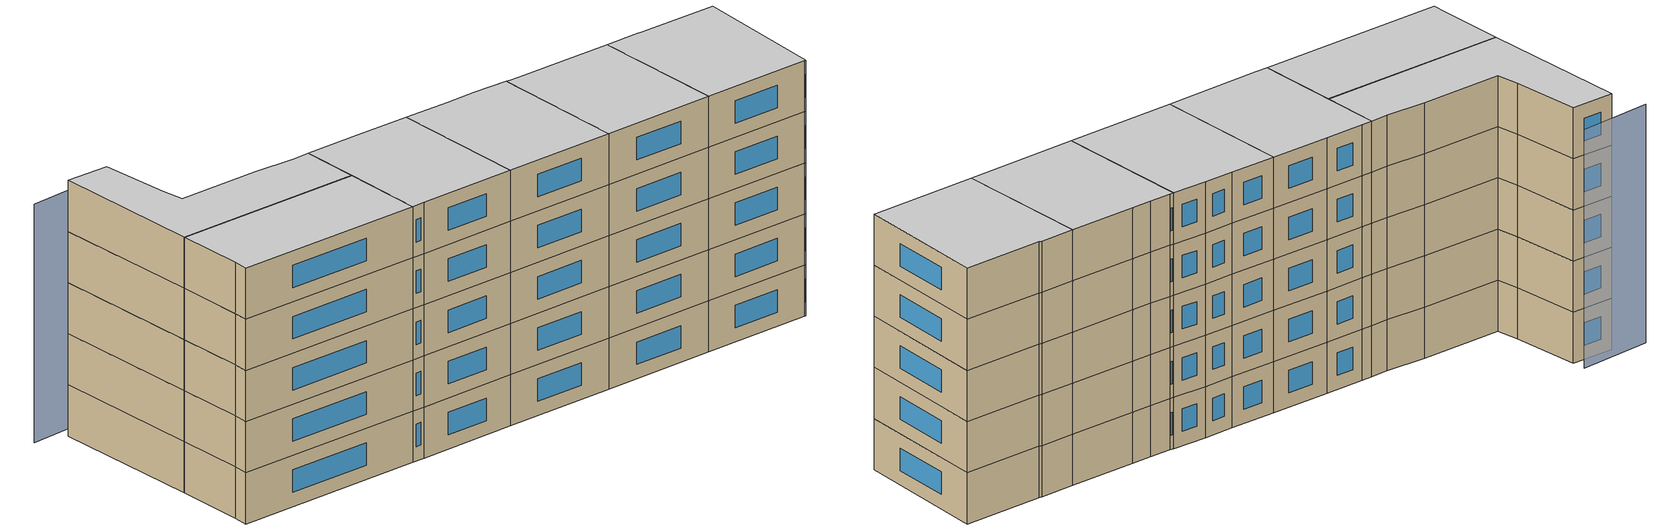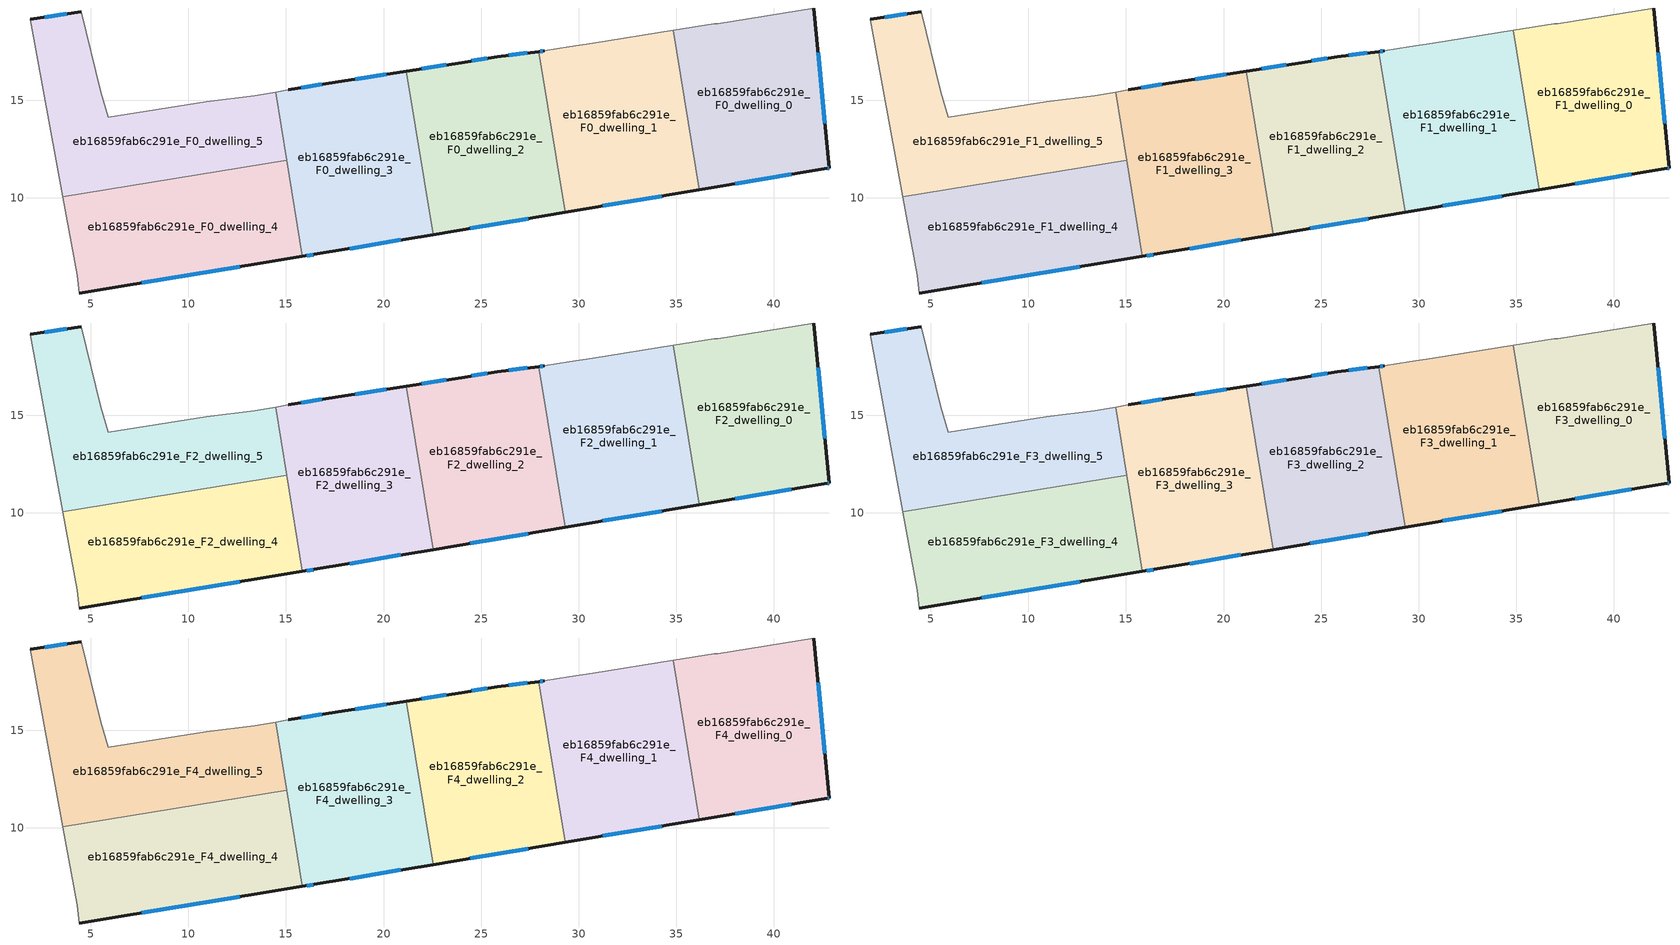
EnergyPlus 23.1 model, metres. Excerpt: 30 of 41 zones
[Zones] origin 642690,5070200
eb16859fab6c291e_F0_dwelling_0
 floor ground (EU_floor_Construction): 42.03,19.73 42.83,11.53 42.73,11.53 36.17,10.42 34.83,18.59 36.93,18.93 37.13,18.93 z0
 wall outside (EU_wall_Construction): 36.17,10.42 42.73,11.53 42.83,11.53 42.03,19.73 z0:3
 wall adiabatic (EU_wall_Construction): 42.03,19.73 37.13,18.93 36.93,18.93 34.83,18.59 z0:3
 wall to eb16859fab6c291e_F0_dwelling_1 (EU_wall_Construction): 34.83,18.59 36.17,10.42 z0:3
 window (EU_Window_Construction): 42.61,13.82 42.26,17.43 / 42.76,11.53 42.8,11.53 / 38.01,10.73 40.89,11.22 z0.84:2.16
eb16859fab6c291e_F0_dwelling_1
 floor ground (EU_floor_Construction): 34.83,18.59 36.17,10.42 29.31,9.27 27.96,17.5 28.22,17.53 29.52,17.73 30.72,17.93 z0
 wall outside (EU_wall_Construction): 29.31,9.27 36.17,10.42 / 28.22,17.53 27.96,17.5 z0:3
 wall adiabatic (EU_wall_Construction): 34.83,18.59 30.72,17.93 29.52,17.73 28.22,17.53 z0:3
 wall to eb16859fab6c291e_F0_dwelling_2 (EU_wall_Construction): 27.96,17.5 29.3,9.27 z0:3
 window (EU_Window_Construction): 31.23,9.59 34.25,10.1 / 28.15,17.52 28.03,17.51 z0.84:2.16
eb16859fab6c291e_F0_dwelling_2
 floor ground (EU_floor_Construction): 27.96,17.5 29.31,9.27 22.54,8.13 21.17,16.5 24.02,16.93 25.82,17.23 z0
 wall outside (EU_wall_Construction): 22.54,8.13 29.31,9.27 / 27.96,17.5 25.82,17.23 24.02,16.93 21.17,16.5 z0:3
 wall to eb16859fab6c291e_F0_dwelling_3 (EU_wall_Construction): 21.17,16.5 22.54,8.13 z0:3
 window (EU_Window_Construction): 24.44,8.45 27.41,8.95 / 23.22,16.81 21.97,16.62 / 25.32,17.15 24.52,17.02 / 27.36,17.43 26.42,17.31 z0.84:2.16
eb16859fab6c291e_F0_dwelling_3
 floor ground (EU_floor_Construction): 21.17,16.5 22.54,8.13 16.61,7.13 15.85,7 14.47,15.42 15.11,15.54 17.52,15.93 z0
 wall outside (EU_wall_Construction): 15.85,7 16.61,7.13 22.54,8.13 / 21.17,16.5 17.52,15.93 15.11,15.54 z0:3
 wall adiabatic (EU_wall_Construction): 15.11,15.54 14.47,15.42 z0:3
 wall to eb16859fab6c291e_F0_dwelling_4 (EU_wall_Construction): 15.04,11.93 15.85,7 z0:3
 wall to eb16859fab6c291e_F0_dwelling_5 (EU_wall_Construction): 14.47,15.42 15.04,11.93 z0:3
 window (EU_Window_Construction): 18.27,7.41 20.88,7.85 / 16.06,7.04 16.4,7.09 / 16.84,15.82 15.79,15.65 / 20.15,16.34 18.54,16.09 z0.84:2.16
eb16859fab6c291e_F0_dwelling_4
 floor ground (EU_floor_Construction): 15.04,11.93 15.85,7 4.4,5.13 4.3,6.03 3.57,10.05 z0
 wall outside (EU_wall_Construction): 4.4,5.13 15.85,7 z0:3
 wall adiabatic (EU_wall_Construction): 3.57,10.05 4.3,6.03 4.4,5.13 z0:3
 wall to eb16859fab6c291e_F0_dwelling_5 (EU_wall_Construction): 15.04,11.93 3.57,10.05 z0:3
 window (EU_Window_Construction): 7.61,5.66 12.64,6.48 z0.84:2.16
eb16859fab6c291e_F0_dwelling_5
 floor ground (EU_floor_Construction): 14.47,15.42 15.04,11.93 3.57,10.05 1.91,19.14 4.51,19.54 5.51,15.44 5.91,14.14 10.91,14.94 13.41,15.24 z0
 wall outside (EU_wall_Construction): 4.51,19.54 1.91,19.14 z0:3
 wall adiabatic (EU_wall_Construction): 14.47,15.42 13.41,15.24 10.91,14.94 5.91,14.14 5.51,15.44 4.51,19.54 / 1.91,19.14 3.57,10.05 z0:3
 window (EU_Window_Construction): 3.78,19.43 2.63,19.25 z0.84:2.16
eb16859fab6c291e_F1_dwelling_0
 floor to eb16859fab6c291e_F0_dwelling_0 (EU_floor_Construction): 42.03,19.73 42.83,11.53 42.73,11.53 36.17,10.42 34.83,18.59 36.93,18.93 37.13,18.93 z3
 wall outside (EU_wall_Construction): 36.17,10.42 42.73,11.53 42.83,11.53 42.03,19.73 z3:6
 wall adiabatic (EU_wall_Construction): 42.03,19.73 37.13,18.93 36.93,18.93 34.83,18.59 z3:6
 wall to eb16859fab6c291e_F1_dwelling_1 (EU_wall_Construction): 34.83,18.59 36.17,10.42 z3:6
 window (EU_Window_Construction): 42.61,13.82 42.26,17.43 / 42.76,11.53 42.8,11.53 / 38.01,10.73 40.89,11.22 z3.84:5.16
eb16859fab6c291e_F1_dwelling_1
 floor to eb16859fab6c291e_F0_dwelling_1 (EU_floor_Construction): 34.83,18.59 36.17,10.42 29.3,9.27 27.96,17.5 28.22,17.53 29.52,17.73 30.72,17.93 z3
 wall outside (EU_wall_Construction): 29.31,9.27 36.17,10.42 / 28.22,17.53 27.96,17.5 z3:6
 wall adiabatic (EU_wall_Construction): 34.83,18.59 30.72,17.93 29.52,17.73 28.22,17.53 z3:6
 wall to eb16859fab6c291e_F1_dwelling_2 (EU_wall_Construction): 27.96,17.5 29.3,9.27 z3:6
 window (EU_Window_Construction): 31.23,9.59 34.25,10.1 / 28.15,17.52 28.03,17.51 z3.84:5.16
eb16859fab6c291e_F1_dwelling_2
 floor to eb16859fab6c291e_F0_dwelling_2 (EU_floor_Construction): 27.96,17.5 29.3,9.27 22.54,8.13 21.17,16.5 24.02,16.93 25.82,17.23 z3
 wall outside (EU_wall_Construction): 22.54,8.13 29.31,9.27 / 27.96,17.5 25.82,17.23 24.02,16.93 21.17,16.5 z3:6
 wall to eb16859fab6c291e_F1_dwelling_3 (EU_wall_Construction): 21.17,16.5 22.54,8.13 z3:6
 window (EU_Window_Construction): 24.44,8.45 27.41,8.95 / 23.22,16.81 21.97,16.62 / 25.32,17.15 24.52,17.02 / 27.36,17.43 26.42,17.31 z3.84:5.16
eb16859fab6c291e_F1_dwelling_3
 floor to eb16859fab6c291e_F0_dwelling_3 (EU_floor_Construction): 21.17,16.5 22.54,8.13 16.61,7.13 15.85,7 14.47,15.42 15.11,15.54 17.51,15.93 z3
 wall outside (EU_wall_Construction): 15.85,7 16.61,7.13 22.54,8.13 / 21.17,16.5 17.52,15.93 15.11,15.54 z3:6
 wall adiabatic (EU_wall_Construction): 15.11,15.54 14.47,15.42 z3:6
 wall to eb16859fab6c291e_F1_dwelling_4 (EU_wall_Construction): 15.04,11.93 15.85,7 z3:6
 wall to eb16859fab6c291e_F1_dwelling_5 (EU_wall_Construction): 14.47,15.42 15.04,11.93 z3:6
 window (EU_Window_Construction): 18.27,7.41 20.88,7.85 / 16.06,7.04 16.4,7.09 / 16.84,15.82 15.79,15.65 / 20.15,16.34 18.54,16.09 z3.84:5.16
eb16859fab6c291e_F1_dwelling_4
 floor to eb16859fab6c291e_F0_dwelling_4 (EU_floor_Construction): 15.04,11.93 15.85,7 4.4,5.13 4.3,6.03 3.57,10.05 z3
 wall outside (EU_wall_Construction): 4.4,5.13 15.85,7 z3:6
 wall adiabatic (EU_wall_Construction): 3.57,10.05 4.3,6.03 4.4,5.13 z3:6
 wall to eb16859fab6c291e_F1_dwelling_5 (EU_wall_Construction): 15.04,11.93 3.57,10.05 z3:6
 window (EU_Window_Construction): 7.61,5.66 12.64,6.48 z3.84:5.16
eb16859fab6c291e_F1_dwelling_5
 floor to eb16859fab6c291e_F0_dwelling_5 (EU_floor_Construction): 14.47,15.42 15.04,11.93 3.57,10.05 1.9,19.14 4.51,19.54 5.51,15.44 5.91,14.14 10.91,14.94 13.41,15.24 z3
 wall outside (EU_wall_Construction): 4.51,19.54 1.91,19.14 z3:6
 wall adiabatic (EU_wall_Construction): 14.47,15.42 13.41,15.24 10.91,14.94 5.91,14.14 5.51,15.44 4.51,19.54 / 1.91,19.14 3.57,10.05 z3:6
 window (EU_Window_Construction): 3.78,19.43 2.63,19.25 z3.84:5.16
eb16859fab6c291e_F2_dwelling_0
 floor to eb16859fab6c291e_F1_dwelling_0 (EU_floor_Construction): 42.03,19.73 42.83,11.53 42.73,11.53 36.17,10.42 34.83,18.59 36.93,18.93 37.13,18.93 z6
 wall outside (EU_wall_Construction): 36.17,10.42 42.73,11.53 42.83,11.53 42.03,19.73 z6:9
 wall adiabatic (EU_wall_Construction): 42.03,19.73 37.13,18.93 36.93,18.93 34.83,18.59 z6:9
 wall to eb16859fab6c291e_F2_dwelling_1 (EU_wall_Construction): 34.83,18.59 36.17,10.42 z6:9
 window (EU_Window_Construction): 42.61,13.82 42.26,17.43 / 42.76,11.53 42.8,11.53 / 38.01,10.73 40.89,11.22 z6.84:8.16
eb16859fab6c291e_F2_dwelling_1
 floor to eb16859fab6c291e_F1_dwelling_1 (EU_floor_Construction): 34.83,18.59 36.17,10.42 29.3,9.27 27.96,17.5 28.22,17.53 29.52,17.73 30.72,17.93 z6
 wall outside (EU_wall_Construction): 29.31,9.27 36.17,10.42 / 28.22,17.53 27.96,17.5 z6:9
 wall adiabatic (EU_wall_Construction): 34.83,18.59 30.72,17.93 29.52,17.73 28.22,17.53 z6:9
 wall to eb16859fab6c291e_F2_dwelling_2 (EU_wall_Construction): 27.96,17.5 29.3,9.27 z6:9
 window (EU_Window_Construction): 31.23,9.59 34.25,10.1 / 28.15,17.52 28.03,17.51 z6.84:8.16
eb16859fab6c291e_F2_dwelling_2
 floor to eb16859fab6c291e_F1_dwelling_2 (EU_floor_Construction): 27.96,17.5 29.3,9.27 22.54,8.13 21.17,16.5 24.02,16.93 25.82,17.23 z6
 wall outside (EU_wall_Construction): 22.54,8.13 29.31,9.27 / 27.96,17.5 25.82,17.23 24.02,16.93 21.17,16.5 z6:9
 wall to eb16859fab6c291e_F2_dwelling_3 (EU_wall_Construction): 21.17,16.5 22.54,8.13 z6:9
 window (EU_Window_Construction): 24.44,8.45 27.41,8.95 / 23.22,16.81 21.97,16.62 / 25.32,17.15 24.52,17.02 / 27.36,17.43 26.42,17.31 z6.84:8.16
eb16859fab6c291e_F2_dwelling_3
 floor to eb16859fab6c291e_F1_dwelling_3 (EU_floor_Construction): 21.17,16.5 22.54,8.13 16.61,7.13 15.85,7 14.47,15.42 15.11,15.54 17.51,15.93 z6
 wall outside (EU_wall_Construction): 15.85,7 16.61,7.13 22.54,8.13 / 21.17,16.5 17.52,15.93 15.11,15.54 z6:9
 wall adiabatic (EU_wall_Construction): 15.11,15.54 14.47,15.42 z6:9
 wall to eb16859fab6c291e_F2_dwelling_4 (EU_wall_Construction): 15.04,11.93 15.85,7 z6:9
 wall to eb16859fab6c291e_F2_dwelling_5 (EU_wall_Construction): 14.47,15.42 15.04,11.93 z6:9
 window (EU_Window_Construction): 18.27,7.41 20.88,7.85 / 16.06,7.04 16.4,7.09 / 16.84,15.82 15.79,15.65 / 20.15,16.34 18.54,16.09 z6.84:8.16
eb16859fab6c291e_F2_dwelling_4
 floor to eb16859fab6c291e_F1_dwelling_4 (EU_floor_Construction): 15.04,11.93 15.85,7 4.4,5.13 4.3,6.03 3.57,10.05 z6
 wall outside (EU_wall_Construction): 4.4,5.13 15.85,7 z6:9
 wall adiabatic (EU_wall_Construction): 3.57,10.05 4.3,6.03 4.4,5.13 z6:9
 wall to eb16859fab6c291e_F2_dwelling_5 (EU_wall_Construction): 15.04,11.93 3.57,10.05 z6:9
 window (EU_Window_Construction): 7.61,5.66 12.64,6.48 z6.84:8.16
eb16859fab6c291e_F2_dwelling_5
 floor to eb16859fab6c291e_F1_dwelling_5 (EU_floor_Construction): 14.47,15.42 15.04,11.93 3.57,10.05 1.9,19.14 4.51,19.54 5.51,15.44 5.91,14.14 10.91,14.94 13.41,15.24 z6
 wall outside (EU_wall_Construction): 4.51,19.54 1.91,19.14 z6:9
 wall adiabatic (EU_wall_Construction): 14.47,15.42 13.41,15.24 10.91,14.94 5.91,14.14 5.51,15.44 4.51,19.54 / 1.91,19.14 3.57,10.05 z6:9
 window (EU_Window_Construction): 3.78,19.43 2.63,19.25 z6.84:8.16
eb16859fab6c291e_F3_dwelling_0
 floor to eb16859fab6c291e_F2_dwelling_0 (EU_floor_Construction): 42.03,19.73 42.83,11.53 42.73,11.53 36.17,10.42 34.83,18.59 36.93,18.93 37.13,18.93 z9
 wall outside (EU_wall_Construction): 36.17,10.42 42.73,11.53 42.83,11.53 42.03,19.73 z9:12
 wall adiabatic (EU_wall_Construction): 42.03,19.73 37.13,18.93 36.93,18.93 34.83,18.59 z9:12
 wall to eb16859fab6c291e_F3_dwelling_1 (EU_wall_Construction): 34.83,18.59 36.17,10.42 z9:12
 window (EU_Window_Construction): 42.61,13.82 42.26,17.43 / 42.76,11.53 42.8,11.53 / 38.01,10.73 40.89,11.22 z9.84:11.16
eb16859fab6c291e_F3_dwelling_1
 floor to eb16859fab6c291e_F2_dwelling_1 (EU_floor_Construction): 34.83,18.59 36.17,10.42 29.3,9.27 27.96,17.5 28.22,17.53 29.52,17.73 30.72,17.93 z9
 wall outside (EU_wall_Construction): 29.31,9.27 36.17,10.42 / 28.22,17.53 27.96,17.5 z9:12
 wall adiabatic (EU_wall_Construction): 34.83,18.59 30.72,17.93 29.52,17.73 28.22,17.53 z9:12
 wall to eb16859fab6c291e_F3_dwelling_2 (EU_wall_Construction): 27.96,17.5 29.3,9.27 z9:12
 window (EU_Window_Construction): 31.23,9.59 34.25,10.1 / 28.15,17.52 28.03,17.51 z9.84:11.16
eb16859fab6c291e_F3_dwelling_2
 floor to eb16859fab6c291e_F2_dwelling_2 (EU_floor_Construction): 27.96,17.5 29.3,9.27 22.54,8.13 21.17,16.5 24.02,16.93 25.82,17.23 z9
 wall outside (EU_wall_Construction): 22.54,8.13 29.31,9.27 / 27.96,17.5 25.82,17.23 24.02,16.93 21.17,16.5 z9:12
 wall to eb16859fab6c291e_F3_dwelling_3 (EU_wall_Construction): 21.17,16.5 22.54,8.13 z9:12
 window (EU_Window_Construction): 24.44,8.45 27.41,8.95 / 23.22,16.81 21.97,16.62 / 25.32,17.15 24.52,17.02 / 27.36,17.43 26.42,17.31 z9.84:11.16
eb16859fab6c291e_F3_dwelling_3
 floor to eb16859fab6c291e_F2_dwelling_3 (EU_floor_Construction): 21.17,16.5 22.54,8.13 16.61,7.13 15.85,7 14.47,15.42 15.11,15.54 17.51,15.93 z9
 wall outside (EU_wall_Construction): 15.85,7 16.61,7.13 22.54,8.13 / 21.17,16.5 17.52,15.93 15.11,15.54 z9:12
 wall adiabatic (EU_wall_Construction): 15.11,15.54 14.47,15.42 z9:12
 wall to eb16859fab6c291e_F3_dwelling_4 (EU_wall_Construction): 15.04,11.93 15.85,7 z9:12
 wall to eb16859fab6c291e_F3_dwelling_5 (EU_wall_Construction): 14.47,15.42 15.04,11.93 z9:12
 window (EU_Window_Construction): 18.27,7.41 20.88,7.85 / 16.06,7.04 16.4,7.09 / 16.84,15.82 15.79,15.65 / 20.15,16.34 18.54,16.09 z9.84:11.16
eb16859fab6c291e_F3_dwelling_4
 floor to eb16859fab6c291e_F2_dwelling_4 (EU_floor_Construction): 15.04,11.93 15.85,7 4.4,5.13 4.3,6.03 3.57,10.05 z9
 wall outside (EU_wall_Construction): 4.4,5.13 15.85,7 z9:12
 wall adiabatic (EU_wall_Construction): 3.57,10.05 4.3,6.03 4.4,5.13 z9:12
 wall to eb16859fab6c291e_F3_dwelling_5 (EU_wall_Construction): 15.04,11.93 3.57,10.05 z9:12
 window (EU_Window_Construction): 7.61,5.66 12.64,6.48 z9.84:11.16
eb16859fab6c291e_F3_dwelling_5
 floor to eb16859fab6c291e_F2_dwelling_5 (EU_floor_Construction): 14.47,15.42 15.04,11.93 3.57,10.05 1.9,19.14 4.51,19.54 5.51,15.44 5.91,14.14 10.91,14.94 13.41,15.24 z9
 wall outside (EU_wall_Construction): 4.51,19.54 1.91,19.14 z9:12
 wall adiabatic (EU_wall_Construction): 14.47,15.42 13.41,15.24 10.91,14.94 5.91,14.14 5.51,15.44 4.51,19.54 / 1.91,19.14 3.57,10.05 z9:12
 window (EU_Window_Construction): 3.78,19.43 2.63,19.25 z9.84:11.16
eb16859fab6c291e_F4_dwelling_0
 floor to eb16859fab6c291e_F3_dwelling_0 (EU_floor_Construction): 42.03,19.73 42.83,11.53 42.73,11.53 36.17,10.42 34.83,18.59 36.93,18.93 37.13,18.93 z12
 wall outside (EU_wall_Construction): 36.17,10.42 42.73,11.53 42.83,11.53 42.03,19.73 z12:15
 wall adiabatic (EU_wall_Construction): 42.03,19.73 37.13,18.93 36.93,18.93 34.83,18.59 z12:15
 wall to eb16859fab6c291e_F4_dwelling_1 (EU_wall_Construction): 34.83,18.59 36.17,10.42 z12:15
 window (EU_Window_Construction): 42.61,13.82 42.26,17.43 / 42.76,11.53 42.8,11.53 / 38.01,10.73 40.89,11.22 z12.84:14.16
 ceiling to eb16859fab6c291e_F5_dwelling_0 (EU_floor_Construction): 42.83,11.53 42.03,19.73 37.13,18.93 36.93,18.93 34.83,18.59 36.17,10.42 42.73,11.53 z15
eb16859fab6c291e_F4_dwelling_1
 floor to eb16859fab6c291e_F3_dwelling_1 (EU_floor_Construction): 34.83,18.59 36.17,10.42 29.3,9.27 27.96,17.5 28.22,17.53 29.52,17.73 30.72,17.93 z12
 wall outside (EU_wall_Construction): 29.31,9.27 36.17,10.42 / 28.22,17.53 27.96,17.5 z12:15
 wall adiabatic (EU_wall_Construction): 34.83,18.59 30.72,17.93 29.52,17.73 28.22,17.53 z12:15
 wall to eb16859fab6c291e_F4_dwelling_2 (EU_wall_Construction): 27.96,17.5 29.3,9.27 z12:15
 window (EU_Window_Construction): 31.23,9.59 34.25,10.1 / 28.15,17.52 28.03,17.51 z12.84:14.16
 ceiling to eb16859fab6c291e_F5_dwelling_1 (EU_floor_Construction): 36.17,10.42 34.83,18.59 30.72,17.93 29.52,17.73 28.22,17.53 27.96,17.5 29.3,9.27 z15
eb16859fab6c291e_F4_dwelling_2
 floor to eb16859fab6c291e_F3_dwelling_2 (EU_floor_Construction): 27.96,17.5 29.3,9.27 22.54,8.13 21.17,16.5 24.02,16.93 25.82,17.23 z12
 wall outside (EU_wall_Construction): 22.54,8.13 29.31,9.27 / 27.96,17.5 25.82,17.23 24.02,16.93 21.17,16.5 z12:15
 wall to eb16859fab6c291e_F4_dwelling_3 (EU_wall_Construction): 21.17,16.5 22.54,8.13 z12:15
 window (EU_Window_Construction): 24.44,8.45 27.41,8.95 / 23.22,16.81 21.97,16.62 / 25.32,17.15 24.52,17.02 / 27.36,17.43 26.42,17.31 z12.84:14.16
 ceiling to eb16859fab6c291e_F5_dwelling_2 (EU_floor_Construction): 29.3,9.27 27.96,17.5 25.82,17.23 24.02,16.93 21.17,16.5 22.54,8.13 z15
eb16859fab6c291e_F4_dwelling_3
 floor to eb16859fab6c291e_F3_dwelling_3 (EU_floor_Construction): 21.17,16.5 22.54,8.13 16.61,7.13 15.85,7 14.47,15.42 15.11,15.54 17.51,15.93 z12
 wall outside (EU_wall_Construction): 15.85,7 16.61,7.13 22.54,8.13 / 21.17,16.5 17.52,15.93 15.11,15.54 z12:15
 wall adiabatic (EU_wall_Construction): 15.11,15.54 14.47,15.42 z12:15
 wall to eb16859fab6c291e_F4_dwelling_4 (EU_wall_Construction): 15.04,11.93 15.85,7 z12:15
 wall to eb16859fab6c291e_F4_dwelling_5 (EU_wall_Construction): 14.47,15.42 15.04,11.93 z12:15
 window (EU_Window_Construction): 18.27,7.41 20.88,7.85 / 16.06,7.04 16.4,7.09 / 16.84,15.82 15.79,15.65 / 20.15,16.34 18.54,16.09 z12.84:14.16
 ceiling to eb16859fab6c291e_F5_dwelling_3 (EU_floor_Construction): 22.54,8.13 21.17,16.5 17.51,15.93 15.11,15.54 14.47,15.42 15.85,7 16.61,7.13 z15
eb16859fab6c291e_F4_dwelling_4
 floor to eb16859fab6c291e_F3_dwelling_4 (EU_floor_Construction): 15.04,11.93 15.85,7 4.4,5.13 4.3,6.03 3.57,10.05 z12
 wall outside (EU_wall_Construction): 4.4,5.13 15.85,7 z12:15
 wall adiabatic (EU_wall_Construction): 3.57,10.05 4.3,6.03 4.4,5.13 z12:15
 wall to eb16859fab6c291e_F4_dwelling_5 (EU_wall_Construction): 15.04,11.93 3.57,10.05 z12:15
 window (EU_Window_Construction): 7.61,5.66 12.64,6.48 z12.84:14.16
 ceiling to eb16859fab6c291e_F5_dwelling_4 (EU_floor_Construction): 15.85,7 15.04,11.93 3.57,10.05 4.3,6.03 4.4,5.13 z15
eb16859fab6c291e_F4_dwelling_5
 floor to eb16859fab6c291e_F3_dwelling_5 (EU_floor_Construction): 14.47,15.42 15.04,11.93 3.57,10.05 1.9,19.14 4.51,19.54 5.51,15.44 5.91,14.14 10.91,14.94 13.41,15.24 z12
 wall outside (EU_wall_Construction): 4.51,19.54 1.91,19.14 z12:15
 wall adiabatic (EU_wall_Construction): 14.47,15.42 13.41,15.24 10.91,14.94 5.91,14.14 5.51,15.44 4.51,19.54 / 1.91,19.14 3.57,10.05 z12:15
 window (EU_Window_Construction): 3.78,19.43 2.63,19.25 z12.84:14.16
 ceiling to eb16859fab6c291e_F5_dwelling_5 (EU_floor_Construction): 15.04,11.93 14.47,15.42 13.41,15.24 10.91,14.94 5.91,14.14 5.51,15.44 4.51,19.54 1.9,19.14 3.57,10.05 z15
shading: 4.31,20.34 -0.06,19.39 z0:14
[Building]
EU S2 Campaign: North Axis=0; Terrain=City; Solar Distribution=FullExterior
[Site:Location]
Lyon-Bron: Latitude=45.75; Longitude=5; Time Zone=1; Elevation=198
[SizingPeriod:WeatherFileDays]
AnnualSizingPeriod: Begin Month=1; Begin Day of Month=1; End Month=12; End Day of Month=31; Day of Week for Start Day=Monday; Use Weather File Daylight Saving Period=No; Use Weather File Rain and Snow Indicators=No
[MATERIAL]
EU_InternalMass_Material: Roughness=MediumRough; Thickness=0.1; Conductivity=1; Density=1800; Specific Heat=900; Thermal Absorptance=0.9; Solar Absorptance=0.7; Visible Absorptance=0.7
[MATERIAL:NOMASS] Roughness=MediumRough; Thermal Absorptance=0.9; Solar Absorptance=0.7; Visible Absorptance=0.7
Name | Thermal Resistance
EU_wall_NoMass | 0.776494
EU_floor_NoMass | 0.421597
[WINDOWMATERIAL:SIMPLEGLAZINGSYSTEM]
EU_Window_SimpleGlazing: UFactor=4.24961; Solar Heat Gain Coefficient=0.83; Visible Transmittance=0.83
[CONSTRUCTION]
EU_wall_Construction: EU_wall_NoMass
EU_floor_Construction: EU_floor_NoMass
EU_Window_Construction: EU_Window_SimpleGlazing
EU_InternalMass_Construction: EU_InternalMass_Material
[ZONE] Type=1; Multiplier=1; Ceiling Height=autocalculate; Floor Area=autocalculate; Part of Total Floor Area=Yes
Name | Volume
eb16859fab6c291e_F0_dwelling_0 | 173.51
eb16859fab6c291e_F1_dwelling_0; eb16859fab6c291e_F2_dwelling_0; eb16859fab6c291e_F3_dwelling_0; eb16859fab6c291e_F4_dwelling_0 | 173.509
eb16859fab6c291e_F0_dwelling_1 | 173.512
eb16859fab6c291e_F1_dwelling_1; eb16859fab6c291e_F2_dwelling_1; eb16859fab6c291e_F3_dwelling_1; eb16859fab6c291e_F4_dwelling_1 | 173.513
eb16859fab6c291e_F0_dwelling_2 | 173.503
eb16859fab6c291e_F1_dwelling_2; eb16859fab6c291e_F2_dwelling_2; eb16859fab6c291e_F3_dwelling_2; eb16859fab6c291e_F4_dwelling_2 | 173.504
eb16859fab6c291e_F0_dwelling_3 | 173.49
eb16859fab6c291e_F1_dwelling_3; eb16859fab6c291e_F2_dwelling_3; eb16859fab6c291e_F3_dwelling_3; eb16859fab6c291e_F4_dwelling_3; eb16859fab6c291e_F1_dwelling_4; eb16859fab6c291e_F2_dwelling_4; eb16859fab6c291e_F3_dwelling_4; eb16859fab6c291e_F4_dwelling_4 | 173.492
eb16859fab6c291e_F0_dwelling_4 | 173.491
eb16859fab6c291e_F0_dwelling_5; eb16859fab6c291e_F1_dwelling_5; eb16859fab6c291e_F2_dwelling_5; eb16859fab6c291e_F3_dwelling_5; eb16859fab6c291e_F4_dwelling_5 | 173.52
[INTERNALMASS] Construction=EU_InternalMass_Construction
Name | Zone or ZoneList | Surface Area
eb16859fab6c291e_F0_dwelling_0_EU_InternalMass | eb16859fab6c291e_F0_dwelling_0 | 57.8364
eb16859fab6c291e_F0_dwelling_1_EU_InternalMass | eb16859fab6c291e_F0_dwelling_1 | 57.8373
eb16859fab6c291e_F0_dwelling_2_EU_InternalMass | eb16859fab6c291e_F0_dwelling_2 | 57.8344
eb16859fab6c291e_F0_dwelling_3_EU_InternalMass | eb16859fab6c291e_F0_dwelling_3 | 57.8307
eb16859fab6c291e_F0_dwelling_4_EU_InternalMass | eb16859fab6c291e_F0_dwelling_4 | 57.8281
eb16859fab6c291e_F0_dwelling_5_EU_InternalMass | eb16859fab6c291e_F0_dwelling_5 | 57.8402
eb16859fab6c291e_F1_dwelling_0_EU_InternalMass | eb16859fab6c291e_F1_dwelling_0 | 57.8364
eb16859fab6c291e_F1_dwelling_1_EU_InternalMass | eb16859fab6c291e_F1_dwelling_1 | 57.8373
eb16859fab6c291e_F1_dwelling_2_EU_InternalMass | eb16859fab6c291e_F1_dwelling_2 | 57.8344
eb16859fab6c291e_F1_dwelling_3_EU_InternalMass | eb16859fab6c291e_F1_dwelling_3 | 57.8307
eb16859fab6c291e_F1_dwelling_4_EU_InternalMass | eb16859fab6c291e_F1_dwelling_4 | 57.8281
eb16859fab6c291e_F1_dwelling_5_EU_InternalMass | eb16859fab6c291e_F1_dwelling_5 | 57.8402
eb16859fab6c291e_F2_dwelling_0_EU_InternalMass | eb16859fab6c291e_F2_dwelling_0 | 57.8364
eb16859fab6c291e_F2_dwelling_1_EU_InternalMass | eb16859fab6c291e_F2_dwelling_1 | 57.8373
eb16859fab6c291e_F2_dwelling_2_EU_InternalMass | eb16859fab6c291e_F2_dwelling_2 | 57.8344
eb16859fab6c291e_F2_dwelling_3_EU_InternalMass | eb16859fab6c291e_F2_dwelling_3 | 57.8307
eb16859fab6c291e_F2_dwelling_4_EU_InternalMass | eb16859fab6c291e_F2_dwelling_4 | 57.8281
eb16859fab6c291e_F2_dwelling_5_EU_InternalMass | eb16859fab6c291e_F2_dwelling_5 | 57.8402
eb16859fab6c291e_F3_dwelling_0_EU_InternalMass | eb16859fab6c291e_F3_dwelling_0 | 57.8364
eb16859fab6c291e_F3_dwelling_1_EU_InternalMass | eb16859fab6c291e_F3_dwelling_1 | 57.8373
eb16859fab6c291e_F3_dwelling_2_EU_InternalMass | eb16859fab6c291e_F3_dwelling_2 | 57.8344
eb16859fab6c291e_F3_dwelling_3_EU_InternalMass | eb16859fab6c291e_F3_dwelling_3 | 57.8307
eb16859fab6c291e_F3_dwelling_4_EU_InternalMass | eb16859fab6c291e_F3_dwelling_4 | 57.8281
eb16859fab6c291e_F3_dwelling_5_EU_InternalMass | eb16859fab6c291e_F3_dwelling_5 | 57.8402
eb16859fab6c291e_F4_dwelling_0_EU_InternalMass | eb16859fab6c291e_F4_dwelling_0 | 57.8364
eb16859fab6c291e_F4_dwelling_1_EU_InternalMass | eb16859fab6c291e_F4_dwelling_1 | 57.8373
eb16859fab6c291e_F4_dwelling_2_EU_InternalMass | eb16859fab6c291e_F4_dwelling_2 | 57.8344
eb16859fab6c291e_F4_dwelling_3_EU_InternalMass | eb16859fab6c291e_F4_dwelling_3 | 57.8307
eb16859fab6c291e_F4_dwelling_4_EU_InternalMass | eb16859fab6c291e_F4_dwelling_4 | 57.8281
eb16859fab6c291e_F4_dwelling_5_EU_InternalMass | eb16859fab6c291e_F4_dwelling_5 | 57.8402
[OTHEREQUIPMENT] Fuel Type=Electricity; Design Level Calculation Method=Watts/Area; Power per Zone Floor Area=1; Fraction Latent=0; Fraction Radiant=0; Fraction Lost=0; Carbon Dioxide Generation Rate=0; EndUse Subcategory=EU_Step8_InternalGains
Name | Zone or ZoneList or Space or SpaceList | Schedule
EU_Step8_InternalGain_eb16859fab6c291e_F0_dwelling_0_f000 | eb16859fab6c291e_F0_dwelling_0 | EU_Step8_GainSchedule_eb16859fab6c291e_F0_dwelling_0_f000
EU_Step8_InternalGain_eb16859fab6c291e_F0_dwelling_1_f000 | eb16859fab6c291e_F0_dwelling_1 | EU_Step8_GainSchedule_eb16859fab6c291e_F0_dwelling_1_f000
EU_Step8_InternalGain_eb16859fab6c291e_F0_dwelling_2_f000 | eb16859fab6c291e_F0_dwelling_2 | EU_Step8_GainSchedule_eb16859fab6c291e_F0_dwelling_2_f000
EU_Step8_InternalGain_eb16859fab6c291e_F0_dwelling_3_f000 | eb16859fab6c291e_F0_dwelling_3 | EU_Step8_GainSchedule_eb16859fab6c291e_F0_dwelling_3_f000
EU_Step8_InternalGain_eb16859fab6c291e_F0_dwelling_4_f000 | eb16859fab6c291e_F0_dwelling_4 | EU_Step8_GainSchedule_eb16859fab6c291e_F0_dwelling_4_f000
EU_Step8_InternalGain_eb16859fab6c291e_F0_dwelling_5_f000 | eb16859fab6c291e_F0_dwelling_5 | EU_Step8_GainSchedule_eb16859fab6c291e_F0_dwelling_5_f000
EU_Step8_InternalGain_eb16859fab6c291e_F1_dwelling_0_f000 | eb16859fab6c291e_F1_dwelling_0 | EU_Step8_GainSchedule_eb16859fab6c291e_F1_dwelling_0_f000
EU_Step8_InternalGain_eb16859fab6c291e_F1_dwelling_1_f000 | eb16859fab6c291e_F1_dwelling_1 | EU_Step8_GainSchedule_eb16859fab6c291e_F1_dwelling_1_f000
EU_Step8_InternalGain_eb16859fab6c291e_F1_dwelling_2_f000 | eb16859fab6c291e_F1_dwelling_2 | EU_Step8_GainSchedule_eb16859fab6c291e_F1_dwelling_2_f000
EU_Step8_InternalGain_eb16859fab6c291e_F1_dwelling_3_f000 | eb16859fab6c291e_F1_dwelling_3 | EU_Step8_GainSchedule_eb16859fab6c291e_F1_dwelling_3_f000
EU_Step8_InternalGain_eb16859fab6c291e_F1_dwelling_4_f000 | eb16859fab6c291e_F1_dwelling_4 | EU_Step8_GainSchedule_eb16859fab6c291e_F1_dwelling_4_f000
EU_Step8_InternalGain_eb16859fab6c291e_F1_dwelling_5_f000 | eb16859fab6c291e_F1_dwelling_5 | EU_Step8_GainSchedule_eb16859fab6c291e_F1_dwelling_5_f000
EU_Step8_InternalGain_eb16859fab6c291e_F2_dwelling_0_f000 | eb16859fab6c291e_F2_dwelling_0 | EU_Step8_GainSchedule_eb16859fab6c291e_F2_dwelling_0_f000
EU_Step8_InternalGain_eb16859fab6c291e_F2_dwelling_1_f000 | eb16859fab6c291e_F2_dwelling_1 | EU_Step8_GainSchedule_eb16859fab6c291e_F2_dwelling_1_f000
EU_Step8_InternalGain_eb16859fab6c291e_F2_dwelling_2_f000 | eb16859fab6c291e_F2_dwelling_2 | EU_Step8_GainSchedule_eb16859fab6c291e_F2_dwelling_2_f000
EU_Step8_InternalGain_eb16859fab6c291e_F2_dwelling_3_f000 | eb16859fab6c291e_F2_dwelling_3 | EU_Step8_GainSchedule_eb16859fab6c291e_F2_dwelling_3_f000
EU_Step8_InternalGain_eb16859fab6c291e_F2_dwelling_4_f000 | eb16859fab6c291e_F2_dwelling_4 | EU_Step8_GainSchedule_eb16859fab6c291e_F2_dwelling_4_f000
EU_Step8_InternalGain_eb16859fab6c291e_F2_dwelling_5_f000 | eb16859fab6c291e_F2_dwelling_5 | EU_Step8_GainSchedule_eb16859fab6c291e_F2_dwelling_5_f000
EU_Step8_InternalGain_eb16859fab6c291e_F3_dwelling_0_f000 | eb16859fab6c291e_F3_dwelling_0 | EU_Step8_GainSchedule_eb16859fab6c291e_F3_dwelling_0_f000
EU_Step8_InternalGain_eb16859fab6c291e_F3_dwelling_1_f000 | eb16859fab6c291e_F3_dwelling_1 | EU_Step8_GainSchedule_eb16859fab6c291e_F3_dwelling_1_f000
EU_Step8_InternalGain_eb16859fab6c291e_F3_dwelling_2_f000 | eb16859fab6c291e_F3_dwelling_2 | EU_Step8_GainSchedule_eb16859fab6c291e_F3_dwelling_2_f000
EU_Step8_InternalGain_eb16859fab6c291e_F3_dwelling_3_f000 | eb16859fab6c291e_F3_dwelling_3 | EU_Step8_GainSchedule_eb16859fab6c291e_F3_dwelling_3_f000
EU_Step8_InternalGain_eb16859fab6c291e_F3_dwelling_4_f000 | eb16859fab6c291e_F3_dwelling_4 | EU_Step8_GainSchedule_eb16859fab6c291e_F3_dwelling_4_f000
EU_Step8_InternalGain_eb16859fab6c291e_F3_dwelling_5_f000 | eb16859fab6c291e_F3_dwelling_5 | EU_Step8_GainSchedule_eb16859fab6c291e_F3_dwelling_5_f000
EU_Step8_InternalGain_eb16859fab6c291e_F4_dwelling_0_f000 | eb16859fab6c291e_F4_dwelling_0 | EU_Step8_GainSchedule_eb16859fab6c291e_F4_dwelling_0_f000
EU_Step8_InternalGain_eb16859fab6c291e_F4_dwelling_1_f000 | eb16859fab6c291e_F4_dwelling_1 | EU_Step8_GainSchedule_eb16859fab6c291e_F4_dwelling_1_f000
EU_Step8_InternalGain_eb16859fab6c291e_F4_dwelling_2_f000 | eb16859fab6c291e_F4_dwelling_2 | EU_Step8_GainSchedule_eb16859fab6c291e_F4_dwelling_2_f000
EU_Step8_InternalGain_eb16859fab6c291e_F4_dwelling_3_f000 | eb16859fab6c291e_F4_dwelling_3 | EU_Step8_GainSchedule_eb16859fab6c291e_F4_dwelling_3_f000
EU_Step8_InternalGain_eb16859fab6c291e_F4_dwelling_4_f000 | eb16859fab6c291e_F4_dwelling_4 | EU_Step8_GainSchedule_eb16859fab6c291e_F4_dwelling_4_f000
EU_Step8_InternalGain_eb16859fab6c291e_F4_dwelling_5_f000 | eb16859fab6c291e_F4_dwelling_5 | EU_Step8_GainSchedule_eb16859fab6c291e_F4_dwelling_5_f000
[ZONEVENTILATION:DESIGNFLOWRATE] Schedule=EU_AlwaysOn; Design Flow Rate Calculation Method=AirChanges/Hour; Air Changes per Hour=0.693814; Ventilation Type=Natural; Fan Pressure Rise=0; Fan Total Efficiency=1; Constant Term Coefficient=1; Temperature Term Coefficient=0; Velocity Term Coefficient=0; Velocity Squared Term Coefficient=0; Minimum Indoor Temperature=-100; Maximum Indoor Temperature=100; Delta Temperature=-100; Minimum Outdoor Temperature=-100; Maximum Outdoor Temperature=100; Maximum Wind Speed=40
Name | Zone or ZoneList or Space or SpaceList
EU_ConstantAir_eb16859fab6c291e_F0_dwelling_0 | eb16859fab6c291e_F0_dwelling_0
EU_ConstantAir_eb16859fab6c291e_F0_dwelling_1 | eb16859fab6c291e_F0_dwelling_1
EU_ConstantAir_eb16859fab6c291e_F0_dwelling_2 | eb16859fab6c291e_F0_dwelling_2
EU_ConstantAir_eb16859fab6c291e_F0_dwelling_3 | eb16859fab6c291e_F0_dwelling_3
EU_ConstantAir_eb16859fab6c291e_F0_dwelling_4 | eb16859fab6c291e_F0_dwelling_4
EU_ConstantAir_eb16859fab6c291e_F0_dwelling_5 | eb16859fab6c291e_F0_dwelling_5
EU_ConstantAir_eb16859fab6c291e_F1_dwelling_0 | eb16859fab6c291e_F1_dwelling_0
EU_ConstantAir_eb16859fab6c291e_F1_dwelling_1 | eb16859fab6c291e_F1_dwelling_1
EU_ConstantAir_eb16859fab6c291e_F1_dwelling_2 | eb16859fab6c291e_F1_dwelling_2
EU_ConstantAir_eb16859fab6c291e_F1_dwelling_3 | eb16859fab6c291e_F1_dwelling_3
EU_ConstantAir_eb16859fab6c291e_F1_dwelling_4 | eb16859fab6c291e_F1_dwelling_4
EU_ConstantAir_eb16859fab6c291e_F1_dwelling_5 | eb16859fab6c291e_F1_dwelling_5
EU_ConstantAir_eb16859fab6c291e_F2_dwelling_0 | eb16859fab6c291e_F2_dwelling_0
EU_ConstantAir_eb16859fab6c291e_F2_dwelling_1 | eb16859fab6c291e_F2_dwelling_1
EU_ConstantAir_eb16859fab6c291e_F2_dwelling_2 | eb16859fab6c291e_F2_dwelling_2
EU_ConstantAir_eb16859fab6c291e_F2_dwelling_3 | eb16859fab6c291e_F2_dwelling_3
EU_ConstantAir_eb16859fab6c291e_F2_dwelling_4 | eb16859fab6c291e_F2_dwelling_4
EU_ConstantAir_eb16859fab6c291e_F2_dwelling_5 | eb16859fab6c291e_F2_dwelling_5
EU_ConstantAir_eb16859fab6c291e_F3_dwelling_0 | eb16859fab6c291e_F3_dwelling_0
EU_ConstantAir_eb16859fab6c291e_F3_dwelling_1 | eb16859fab6c291e_F3_dwelling_1
EU_ConstantAir_eb16859fab6c291e_F3_dwelling_2 | eb16859fab6c291e_F3_dwelling_2
EU_ConstantAir_eb16859fab6c291e_F3_dwelling_3 | eb16859fab6c291e_F3_dwelling_3
EU_ConstantAir_eb16859fab6c291e_F3_dwelling_4 | eb16859fab6c291e_F3_dwelling_4
EU_ConstantAir_eb16859fab6c291e_F3_dwelling_5 | eb16859fab6c291e_F3_dwelling_5
EU_ConstantAir_eb16859fab6c291e_F4_dwelling_0 | eb16859fab6c291e_F4_dwelling_0
EU_ConstantAir_eb16859fab6c291e_F4_dwelling_1 | eb16859fab6c291e_F4_dwelling_1
EU_ConstantAir_eb16859fab6c291e_F4_dwelling_2 | eb16859fab6c291e_F4_dwelling_2
EU_ConstantAir_eb16859fab6c291e_F4_dwelling_3 | eb16859fab6c291e_F4_dwelling_3
EU_ConstantAir_eb16859fab6c291e_F4_dwelling_4 | eb16859fab6c291e_F4_dwelling_4
EU_ConstantAir_eb16859fab6c291e_F4_dwelling_5 | eb16859fab6c291e_F4_dwelling_5
[HVACTEMPLATE:THERMOSTAT] Constant Heating Setpoint=20; Constant Cooling Setpoint=50
EU_HeatOnly_eb16859fab6c291e_F0_dwelling_0; EU_HeatOnly_eb16859fab6c291e_F0_dwelling_1; EU_HeatOnly_eb16859fab6c291e_F0_dwelling_2; EU_HeatOnly_eb16859fab6c291e_F0_dwelling_3; EU_HeatOnly_eb16859fab6c291e_F0_dwelling_4; EU_HeatOnly_eb16859fab6c291e_F0_dwelling_5; EU_HeatOnly_eb16859fab6c291e_F1_dwelling_0; EU_HeatOnly_eb16859fab6c291e_F1_dwelling_1; EU_HeatOnly_eb16859fab6c291e_F1_dwelling_2; EU_HeatOnly_eb16859fab6c291e_F1_dwelling_3; EU_HeatOnly_eb16859fab6c291e_F1_dwelling_4; EU_HeatOnly_eb16859fab6c291e_F1_dwelling_5; EU_HeatOnly_eb16859fab6c291e_F2_dwelling_0; EU_HeatOnly_eb16859fab6c291e_F2_dwelling_1; EU_HeatOnly_eb16859fab6c291e_F2_dwelling_2; EU_HeatOnly_eb16859fab6c291e_F2_dwelling_3; EU_HeatOnly_eb16859fab6c291e_F2_dwelling_4; EU_HeatOnly_eb16859fab6c291e_F2_dwelling_5; EU_HeatOnly_eb16859fab6c291e_F3_dwelling_0; EU_HeatOnly_eb16859fab6c291e_F3_dwelling_1; EU_HeatOnly_eb16859fab6c291e_F3_dwelling_2; EU_HeatOnly_eb16859fab6c291e_F3_dwelling_3; EU_HeatOnly_eb16859fab6c291e_F3_dwelling_4; EU_HeatOnly_eb16859fab6c291e_F3_dwelling_5; EU_HeatOnly_eb16859fab6c291e_F4_dwelling_0; EU_HeatOnly_eb16859fab6c291e_F4_dwelling_1; EU_HeatOnly_eb16859fab6c291e_F4_dwelling_2; EU_HeatOnly_eb16859fab6c291e_F4_dwelling_3; EU_HeatOnly_eb16859fab6c291e_F4_dwelling_4; EU_HeatOnly_eb16859fab6c291e_F4_dwelling_5; EU_HeatOnly_eb16859fab6c291e_F5_dwelling_0; EU_HeatOnly_eb16859fab6c291e_F5_dwelling_1; EU_HeatOnly_eb16859fab6c291e_F5_dwelling_2; EU_HeatOnly_eb16859fab6c291e_F5_dwelling_3; EU_HeatOnly_eb16859fab6c291e_F5_dwelling_4; EU_HeatOnly_eb16859fab6c291e_F5_dwelling_5; EU_HeatOnly_eb16859fab6c291e_F6_dwelling_0; EU_HeatOnly_eb16859fab6c291e_F6_dwelling_1; EU_HeatOnly_eb16859fab6c291e_F6_dwelling_2; EU_HeatOnly_eb16859fab6c291e_F6_dwelling_3; EU_HeatOnly_eb16859fab6c291e_F6_dwelling_4
[HVACTEMPLATE:ZONE:IDEALLOADSAIRSYSTEM] System Availability Schedule=EU_AlwaysOn; Maximum Heating Supply Air Temperature=50; Minimum Cooling Supply Air Temperature=13; Maximum Heating Supply Air Humidity Ratio=0.0156; Minimum Cooling Supply Air Humidity Ratio=0.0077; Heating Limit=NoLimit; Cooling Limit=NoLimit; Heating Availability Schedule=EU_AlwaysOn; Cooling Availability Schedule=EU_CoolingOff; Dehumidification Control Type=ConstantSensibleHeatRatio; Cooling Sensible Heat Ratio=0.7; Dehumidification Setpoint=60; Humidification Control Type=None; Humidification Setpoint=30; Outdoor Air Method=None; Outdoor Air Flow Rate per Person=0.00944; Outdoor Air Flow Rate per Zone Floor Area=0; Outdoor Air Flow Rate per Zone=0; Demand Controlled Ventilation Type=None; Outdoor Air Economizer Type=NoEconomizer; Heat Recovery Type=None; Sensible Heat Recovery Effectiveness=0.7; Latent Heat Recovery Effectiveness=0.65
Name | Template Thermostat
eb16859fab6c291e_F0_dwelling_0 | EU_HeatOnly_eb16859fab6c291e_F0_dwelling_0
eb16859fab6c291e_F0_dwelling_1 | EU_HeatOnly_eb16859fab6c291e_F0_dwelling_1
eb16859fab6c291e_F0_dwelling_2 | EU_HeatOnly_eb16859fab6c291e_F0_dwelling_2
eb16859fab6c291e_F0_dwelling_3 | EU_HeatOnly_eb16859fab6c291e_F0_dwelling_3
eb16859fab6c291e_F0_dwelling_4 | EU_HeatOnly_eb16859fab6c291e_F0_dwelling_4
eb16859fab6c291e_F0_dwelling_5 | EU_HeatOnly_eb16859fab6c291e_F0_dwelling_5
eb16859fab6c291e_F1_dwelling_0 | EU_HeatOnly_eb16859fab6c291e_F1_dwelling_0
eb16859fab6c291e_F1_dwelling_1 | EU_HeatOnly_eb16859fab6c291e_F1_dwelling_1
eb16859fab6c291e_F1_dwelling_2 | EU_HeatOnly_eb16859fab6c291e_F1_dwelling_2
eb16859fab6c291e_F1_dwelling_3 | EU_HeatOnly_eb16859fab6c291e_F1_dwelling_3
eb16859fab6c291e_F1_dwelling_4 | EU_HeatOnly_eb16859fab6c291e_F1_dwelling_4
eb16859fab6c291e_F1_dwelling_5 | EU_HeatOnly_eb16859fab6c291e_F1_dwelling_5
eb16859fab6c291e_F2_dwelling_0 | EU_HeatOnly_eb16859fab6c291e_F2_dwelling_0
eb16859fab6c291e_F2_dwelling_1 | EU_HeatOnly_eb16859fab6c291e_F2_dwelling_1
eb16859fab6c291e_F2_dwelling_2 | EU_HeatOnly_eb16859fab6c291e_F2_dwelling_2
eb16859fab6c291e_F2_dwelling_3 | EU_HeatOnly_eb16859fab6c291e_F2_dwelling_3
eb16859fab6c291e_F2_dwelling_4 | EU_HeatOnly_eb16859fab6c291e_F2_dwelling_4
eb16859fab6c291e_F2_dwelling_5 | EU_HeatOnly_eb16859fab6c291e_F2_dwelling_5
eb16859fab6c291e_F3_dwelling_0 | EU_HeatOnly_eb16859fab6c291e_F3_dwelling_0
eb16859fab6c291e_F3_dwelling_1 | EU_HeatOnly_eb16859fab6c291e_F3_dwelling_1
eb16859fab6c291e_F3_dwelling_2 | EU_HeatOnly_eb16859fab6c291e_F3_dwelling_2
eb16859fab6c291e_F3_dwelling_3 | EU_HeatOnly_eb16859fab6c291e_F3_dwelling_3
eb16859fab6c291e_F3_dwelling_4 | EU_HeatOnly_eb16859fab6c291e_F3_dwelling_4
eb16859fab6c291e_F3_dwelling_5 | EU_HeatOnly_eb16859fab6c291e_F3_dwelling_5
eb16859fab6c291e_F4_dwelling_0 | EU_HeatOnly_eb16859fab6c291e_F4_dwelling_0
eb16859fab6c291e_F4_dwelling_1 | EU_HeatOnly_eb16859fab6c291e_F4_dwelling_1
eb16859fab6c291e_F4_dwelling_2 | EU_HeatOnly_eb16859fab6c291e_F4_dwelling_2
eb16859fab6c291e_F4_dwelling_3 | EU_HeatOnly_eb16859fab6c291e_F4_dwelling_3
eb16859fab6c291e_F4_dwelling_4 | EU_HeatOnly_eb16859fab6c291e_F4_dwelling_4
eb16859fab6c291e_F4_dwelling_5 | EU_HeatOnly_eb16859fab6c291e_F4_dwelling_5
[SIZING:ZONE] Zone Cooling Design Supply Air Temperature Input Method=SupplyAirTemperature; Zone Cooling Design Supply Air Temperature=13; Zone Heating Design Supply Air Temperature Input Method=SupplyAirTemperature; Zone Heating Design Supply Air Temperature=50; Zone Cooling Design Supply Air Humidity Ratio=0.008; Zone Heating Design Supply Air Humidity Ratio=0.008; Cooling Design Air Flow Method=DesignDay; Cooling Design Air Flow Rate=0; Cooling Minimum Air Flow per Zone Floor Area=0.000762; Cooling Minimum Air Flow=0; Cooling Minimum Air Flow Fraction=0.2; Heating Design Air Flow Method=DesignDay; Heating Design Air Flow Rate=0; Heating Maximum Air Flow per Zone Floor Area=0.002032; Heating Maximum Air Flow=0.141576; Heating Maximum Air Flow Fraction=0.3; Account for Dedicated Outdoor Air System=No; Dedicated Outdoor Air System Control Strategy=NeutralSupplyAir; Dedicated Outdoor Air Low Setpoint Temperature for Design=autosize; Dedicated Outdoor Air High Setpoint Temperature for Design=autosize; Zone Load Sizing Method=Sensible Load Only No Latent Load; Zone Latent Cooling Design Supply Air Humidity Ratio Input Method=HumidityRatioDifference; Zone Cooling Design Supply Air Humidity Ratio Difference=0.005; Zone Latent Heating Design Supply Air Humidity Ratio Input Method=HumidityRatioDifference; Zone Humidification Design Supply Air Humidity Ratio Difference=0.005
eb16859fab6c291e_F0_dwelling_0; eb16859fab6c291e_F0_dwelling_1; eb16859fab6c291e_F0_dwelling_2; eb16859fab6c291e_F0_dwelling_3; eb16859fab6c291e_F0_dwelling_4; eb16859fab6c291e_F0_dwelling_5; eb16859fab6c291e_F1_dwelling_0; eb16859fab6c291e_F1_dwelling_1; eb16859fab6c291e_F1_dwelling_2; eb16859fab6c291e_F1_dwelling_3; eb16859fab6c291e_F1_dwelling_4; eb16859fab6c291e_F1_dwelling_5; eb16859fab6c291e_F2_dwelling_0; eb16859fab6c291e_F2_dwelling_1; eb16859fab6c291e_F2_dwelling_2; eb16859fab6c291e_F2_dwelling_3; eb16859fab6c291e_F2_dwelling_4; eb16859fab6c291e_F2_dwelling_5; eb16859fab6c291e_F3_dwelling_0; eb16859fab6c291e_F3_dwelling_1; eb16859fab6c291e_F3_dwelling_2; eb16859fab6c291e_F3_dwelling_3; eb16859fab6c291e_F3_dwelling_4; eb16859fab6c291e_F3_dwelling_5; eb16859fab6c291e_F4_dwelling_0; eb16859fab6c291e_F4_dwelling_1; eb16859fab6c291e_F4_dwelling_2; eb16859fab6c291e_F4_dwelling_3; eb16859fab6c291e_F4_dwelling_4; eb16859fab6c291e_F4_dwelling_5
[SCHEDULE:CONSTANT]
Name | Hourly Value
EU_AlwaysOn | 1
EU_CoolingOff | 0
[SCHEDULE:FILE] Column Number=1; Rows to Skip at Top=0; Number of Hours of Data=8760; Column Separator=Comma; Interpolate to Timestep=No; Minutes per Item=60; Adjust Schedule for Daylight Savings=Yes
Name | File
EU_Step8_GainSchedule_eb16859fab6c291e_F0_dwelling_0_f000 | ../../schedules/eb16859fab6c291e/eb16859fab6c291e_F0_dwelling_0_f000_gain.csv
EU_Step8_GainSchedule_eb16859fab6c291e_F0_dwelling_1_f000 | ../../schedules/eb16859fab6c291e/eb16859fab6c291e_F0_dwelling_1_f000_gain.csv
EU_Step8_GainSchedule_eb16859fab6c291e_F0_dwelling_2_f000 | ../../schedules/eb16859fab6c291e/eb16859fab6c291e_F0_dwelling_2_f000_gain.csv
EU_Step8_GainSchedule_eb16859fab6c291e_F0_dwelling_3_f000 | ../../schedules/eb16859fab6c291e/eb16859fab6c291e_F0_dwelling_3_f000_gain.csv
EU_Step8_GainSchedule_eb16859fab6c291e_F0_dwelling_4_f000 | ../../schedules/eb16859fab6c291e/eb16859fab6c291e_F0_dwelling_4_f000_gain.csv
EU_Step8_GainSchedule_eb16859fab6c291e_F0_dwelling_5_f000 | ../../schedules/eb16859fab6c291e/eb16859fab6c291e_F0_dwelling_5_f000_gain.csv
EU_Step8_GainSchedule_eb16859fab6c291e_F1_dwelling_0_f000 | ../../schedules/eb16859fab6c291e/eb16859fab6c291e_F1_dwelling_0_f000_gain.csv
EU_Step8_GainSchedule_eb16859fab6c291e_F1_dwelling_1_f000 | ../../schedules/eb16859fab6c291e/eb16859fab6c291e_F1_dwelling_1_f000_gain.csv
EU_Step8_GainSchedule_eb16859fab6c291e_F1_dwelling_2_f000 | ../../schedules/eb16859fab6c291e/eb16859fab6c291e_F1_dwelling_2_f000_gain.csv
EU_Step8_GainSchedule_eb16859fab6c291e_F1_dwelling_3_f000 | ../../schedules/eb16859fab6c291e/eb16859fab6c291e_F1_dwelling_3_f000_gain.csv
EU_Step8_GainSchedule_eb16859fab6c291e_F1_dwelling_4_f000 | ../../schedules/eb16859fab6c291e/eb16859fab6c291e_F1_dwelling_4_f000_gain.csv
EU_Step8_GainSchedule_eb16859fab6c291e_F1_dwelling_5_f000 | ../../schedules/eb16859fab6c291e/eb16859fab6c291e_F1_dwelling_5_f000_gain.csv
EU_Step8_GainSchedule_eb16859fab6c291e_F2_dwelling_0_f000 | ../../schedules/eb16859fab6c291e/eb16859fab6c291e_F2_dwelling_0_f000_gain.csv
EU_Step8_GainSchedule_eb16859fab6c291e_F2_dwelling_1_f000 | ../../schedules/eb16859fab6c291e/eb16859fab6c291e_F2_dwelling_1_f000_gain.csv
EU_Step8_GainSchedule_eb16859fab6c291e_F2_dwelling_2_f000 | ../../schedules/eb16859fab6c291e/eb16859fab6c291e_F2_dwelling_2_f000_gain.csv
EU_Step8_GainSchedule_eb16859fab6c291e_F2_dwelling_3_f000 | ../../schedules/eb16859fab6c291e/eb16859fab6c291e_F2_dwelling_3_f000_gain.csv
EU_Step8_GainSchedule_eb16859fab6c291e_F2_dwelling_4_f000 | ../../schedules/eb16859fab6c291e/eb16859fab6c291e_F2_dwelling_4_f000_gain.csv
EU_Step8_GainSchedule_eb16859fab6c291e_F2_dwelling_5_f000 | ../../schedules/eb16859fab6c291e/eb16859fab6c291e_F2_dwelling_5_f000_gain.csv
EU_Step8_GainSchedule_eb16859fab6c291e_F3_dwelling_0_f000 | ../../schedules/eb16859fab6c291e/eb16859fab6c291e_F3_dwelling_0_f000_gain.csv
EU_Step8_GainSchedule_eb16859fab6c291e_F3_dwelling_1_f000 | ../../schedules/eb16859fab6c291e/eb16859fab6c291e_F3_dwelling_1_f000_gain.csv
EU_Step8_GainSchedule_eb16859fab6c291e_F3_dwelling_2_f000 | ../../schedules/eb16859fab6c291e/eb16859fab6c291e_F3_dwelling_2_f000_gain.csv
EU_Step8_GainSchedule_eb16859fab6c291e_F3_dwelling_3_f000 | ../../schedules/eb16859fab6c291e/eb16859fab6c291e_F3_dwelling_3_f000_gain.csv
EU_Step8_GainSchedule_eb16859fab6c291e_F3_dwelling_4_f000 | ../../schedules/eb16859fab6c291e/eb16859fab6c291e_F3_dwelling_4_f000_gain.csv
EU_Step8_GainSchedule_eb16859fab6c291e_F3_dwelling_5_f000 | ../../schedules/eb16859fab6c291e/eb16859fab6c291e_F3_dwelling_5_f000_gain.csv
EU_Step8_GainSchedule_eb16859fab6c291e_F4_dwelling_0_f000 | ../../schedules/eb16859fab6c291e/eb16859fab6c291e_F4_dwelling_0_f000_gain.csv
EU_Step8_GainSchedule_eb16859fab6c291e_F4_dwelling_1_f000 | ../../schedules/eb16859fab6c291e/eb16859fab6c291e_F4_dwelling_1_f000_gain.csv
EU_Step8_GainSchedule_eb16859fab6c291e_F4_dwelling_2_f000 | ../../schedules/eb16859fab6c291e/eb16859fab6c291e_F4_dwelling_2_f000_gain.csv
EU_Step8_GainSchedule_eb16859fab6c291e_F4_dwelling_3_f000 | ../../schedules/eb16859fab6c291e/eb16859fab6c291e_F4_dwelling_3_f000_gain.csv
EU_Step8_GainSchedule_eb16859fab6c291e_F4_dwelling_4_f000 | ../../schedules/eb16859fab6c291e/eb16859fab6c291e_F4_dwelling_4_f000_gain.csv
EU_Step8_GainSchedule_eb16859fab6c291e_F4_dwelling_5_f000 | ../../schedules/eb16859fab6c291e/eb16859fab6c291e_F4_dwelling_5_f000_gain.csv
